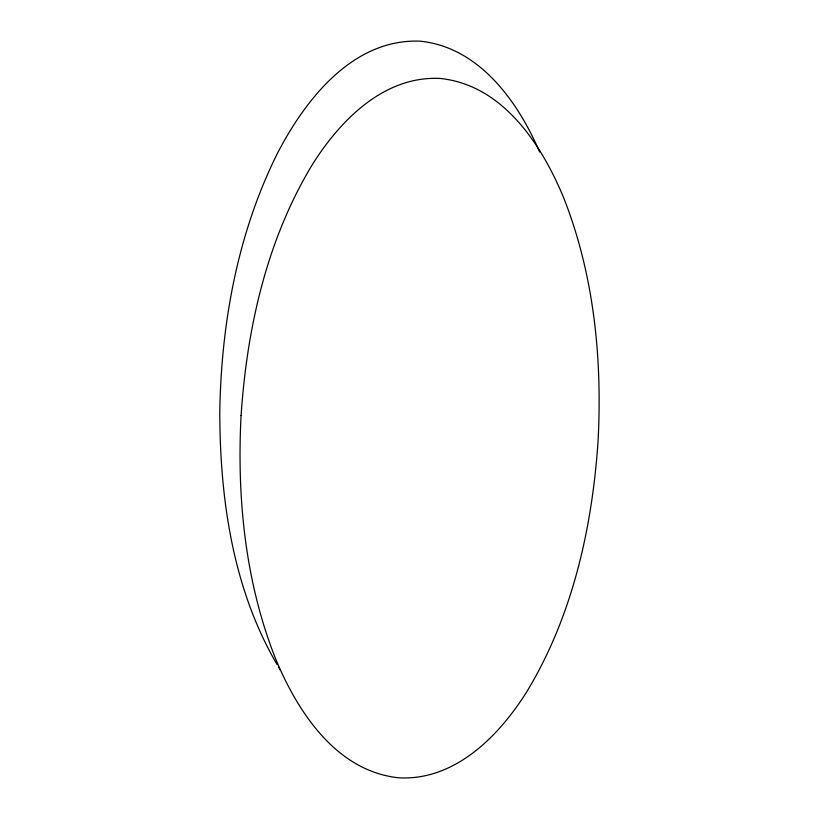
<?xml version="1.0" encoding="UTF-8"?>
<svg xmlns="http://www.w3.org/2000/svg" width="819" height="819" viewBox="0 0 819 819"><rect width="100%" height="100%" fill="white"/><g stroke="black" fill="none" stroke-linecap="round" stroke-linejoin="round"><path stroke-width="1.23" d="M277.191 664.731C232.678 588.748 219.912 498.566 219.779 411.742C221.273 322.737 237.705 232.606 277.825 152.569C305.856 98.853 352.979 38.688 419.932 41.155C479.146 47.092 517.884 101.464 539.649 152.006M278.45 666.932L280.333 670.239M241.083 415.54C236.793 497.747 245.157 581.869 275.634 658.865C297.717 712.11 336.486 771.406 399.068 777.845C455.456 780.702 499.436 735.503 527.098 691.246C572.563 615.919 592.239 527.794 598.085 440.765C602.374 358.548 594.01 274.426 563.533 197.44C541.451 144.195 502.682 84.889 440.1 78.45C383.712 75.604 339.731 120.792 312.07 165.049C266.605 240.387 246.928 328.511 241.083 415.54"/></g></svg>
